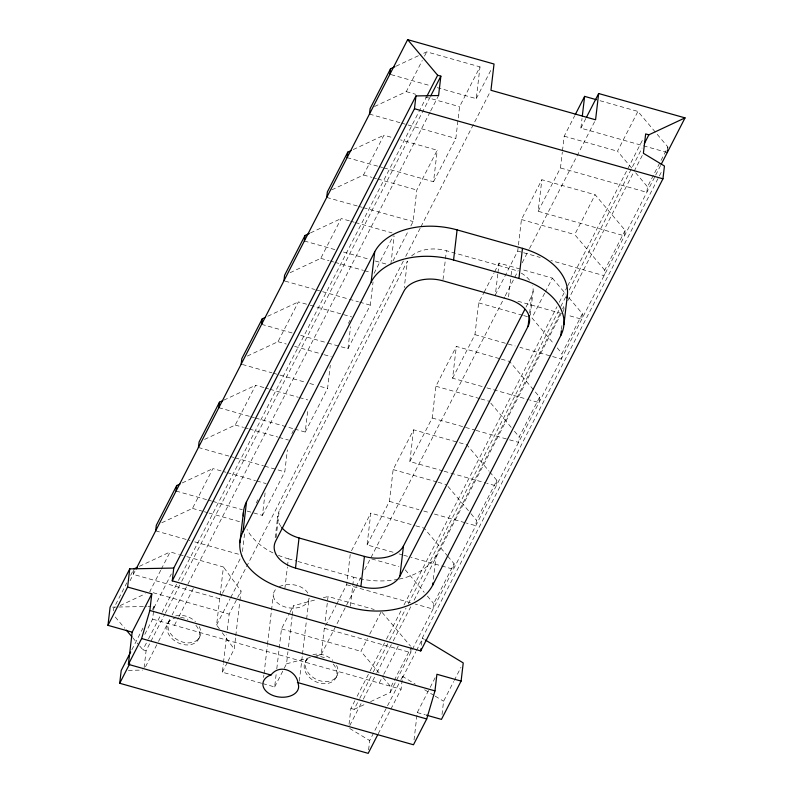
<?xml version="1.0" encoding="UTF-8"?>
<svg xmlns="http://www.w3.org/2000/svg" width="793" height="793" viewBox="0 0 793 793"><rect width="100%" height="100%" fill="white"/><g stroke="black" fill="none" stroke-linecap="round" stroke-linejoin="round"><path stroke-width="0.59" stroke-dasharray="3.96 2.97" d="M113.28 610.888L113.538 608.687L126.791 582.865M133.829 569.989L133.313 574.39L219.691 598.755L221.931 594.393M144.108 667.647L146.1 650.696L164.736 614.377M144.802 634.37L152.603 619.155L153.535 611.254M153.664 610.134L154.11 606.358L147.994 606.476M219.423 628.869L216.608 625.023L219.978 596.306M220.127 595.087L223.428 566.975L184.343 555.952M261.581 683.269L222.347 672.196L223.339 663.731M223.477 662.522L226.748 634.707M227.313 629.87L229.167 614.149L237.077 598.725M242.47 551.531L244.759 531.984M227.997 661.174L234.222 649.051L235.64 636.957M235.779 635.748L239.764 601.887M239.902 600.678L241.042 591.003L223.428 566.975M247.069 511.059L262.453 515.4L265.179 492.175M275.201 537.753L277.748 516.074M276.113 537.446L279.225 510.94L407.384 261.145L404.271 287.641M262.453 515.4L284.796 471.855L287.383 449.849M263.613 677.47L263.9 675.031M264.039 673.812L267.34 645.74M267.479 644.521L273.357 594.482M284.826 588.902L287.373 567.223M287.512 566.024L288.365 558.797A65.611 42.872 6.7 0 1 275.032 553.891M262.77 683.606L274.656 686.956L276.222 673.654M276.787 668.816L281.475 628.908L289.395 613.475M294.57 429.043L305.216 432.046L307.942 408.831M284.271 668.212L286.531 663.81L287.948 651.717M288.523 646.88L292.072 616.647M292.211 615.437L293.351 605.763L316.09 599.677M305.216 432.046L327.559 388.501L330.284 365.286M299.328 681.137L302.341 655.504M302.48 654.284L306.494 620.106M306.643 618.887L309.082 598.14A17.952 11.736 6.7 0 1 285.668 607.131A17.952 11.736 6.7 0 1 276.232 588.882M327.866 343.032L347.978 348.702L350.565 326.706M316.447 655.811L321.234 654.532L324.605 625.816M325.18 620.929L328.054 596.485L374.237 609.51M347.978 348.702L370.321 305.156L373.047 281.931M336.609 604.306L346.66 584.709L350.248 554.158M350.357 606.139L353.747 577.235L297.871 561.474M390.88 264.128L394.18 236.017M393.11 552.245L367.08 544.91L370.807 513.13L414.63 525.491M349.049 724.197L350.902 708.456L354.858 700.754M410.873 225.926L413.113 221.544L416.811 190.023L437.23 150.224L400.524 139.875M367.08 544.91L389.422 501.364L393.15 469.585L413.569 429.786L466.869 444.814L488.974 471.052M383.812 167.878L433.533 181.746L437.23 150.224M368.596 749.861L369.697 740.553L386.974 706.87M442.97 470.903L409.842 461.556L413.569 429.786M370.549 701.656L390.275 692.418L390.929 686.916L411.339 647.118M433.533 181.746L455.846 138.448L459.573 106.678L479.993 66.88L426.703 51.842L420.121 54.925M443.019 279.612L446.419 250.707L511.812 269.144A31.076 20.311 6.7 0 1 518.126 271.464M409.842 461.556L432.185 418.01L435.912 386.231L456.332 346.432L500.155 358.793M378.221 733.793L401.08 689.236L402.586 676.439L415.205 684.072M411.21 648.218L410.695 652.619L324.317 628.254L336.044 605.396M437.211 87.636L476.256 98.649L479.993 66.88M482.184 386.548L452.605 378.211L456.332 346.432M421.4 645.294L422.233 638.137L658.805 177.027M414.035 739.988L417.257 712.57L429.608 688.493M433.335 579.296L436.16 555.199L560.364 313.106M447.787 556.27L454.102 563.764L433.682 603.572L433.037 609.074L415.294 604.068M452.605 378.211L474.938 334.656L478.675 302.886L483.641 293.202M454.102 563.764L453.457 569.275L410.863 557.251M442.018 714.552L443.584 701.22L453.695 681.524M497.806 274.081L495.357 294.857L517.73 251.054L521.437 219.532L541.857 179.733L595.146 194.761L625.152 230.367L624.497 235.868L538.15 211.255L541.857 179.733M497.945 272.861L499.094 263.088L520.416 269.095M489.757 471.984L496.864 480.419L476.444 520.218L475.8 525.719L466.334 523.053M508.551 296.85L510.96 276.38M511.098 275.171L511.812 269.144M496.864 480.419L496.22 485.921L486.753 483.254M529.645 313.047L531.627 296.185A31.076 20.311 6.7 0 0 532.49 285.708M530.279 315.138L533.104 291.051M501.335 359.13L509.621 361.459L539.627 397.065L519.207 436.864L518.563 442.375L509.096 439.699M538.15 211.255L560.463 167.957L562.326 152.068M562.475 150.848L564.2 136.188L574.687 115.748M539.627 397.065L538.982 402.566L529.516 399.9M667.26 152.524L580.882 128.159L582.032 118.385M561.484 329.491L562.059 324.674M563.615 311.431L564.031 307.813M568.968 297.791L582.389 313.721L561.969 353.519L561.325 359.021L519.911 347.344M582.389 313.721L581.745 319.222L567.54 315.217M625.152 230.367L604.732 270.165L604.088 275.677L550.857 260.5M600.014 100.721L637.909 111.416L667.914 147.022L647.494 186.821L646.84 192.322L560.463 167.957M667.518 150.323L667.914 147.022M392.971 260.966L408.078 231.407M130.647 575.341L133.412 569.959M130.002 580.843L135.553 570.028M160.751 570.226L149.718 591.747L229.167 614.149M161.306 569.156L170.138 551.948L178.425 554.287M161.782 522.765L192.481 508.392L212.901 468.594L225.926 472.271M204.544 439.421L235.234 425.048L255.653 385.249L263.95 387.579M247.307 356.067L277.996 341.694L298.416 301.895L309.072 304.899M290.069 272.723L320.759 258.349L341.178 218.541L349.465 220.88M331.732 189.884L363.521 174.995L383.941 135.197L392.228 137.536M374.494 106.53L406.284 91.651L422.282 60.446M424.493 56.144L426.703 51.842M131.807 649.834L142.958 628.096M152.434 609.619L154.11 606.358M153.931 607.874L171.338 573.944M146.1 650.696L142.899 649.794L147.984 639.892M148.539 638.791L161.534 613.475M162.099 612.374L177.91 581.556M178.475 580.456L426.356 97.271M165.301 613.276L181.111 582.458M181.676 581.358L430.133 97.073M145.516 666.764L157.946 642.548M158.511 641.448L171.496 616.131M172.061 615.031L430.113 112.031M430.678 110.931L438.579 95.527M167.858 623.377L168.919 621.296M174.44 625.31L178.375 617.658M178.931 616.558L194.097 587.008M256.258 502.99L257.913 499.759M291.844 433.622L293.499 430.391M348.395 323.375L350.05 320.154M374.048 273.377L393.368 235.729M198.647 638.999L199.717 636.918M222.486 593.303L242.034 555.199M476.256 98.649L491.809 68.347M216.608 625.023L230.158 598.616M230.723 597.516L403.449 260.828M405.709 256.426L420.389 227.819M420.954 226.719L489.816 92.484M237.642 597.615L241.042 591.003M222.347 672.196L227.432 662.284M289.96 612.374L293.351 605.763M274.656 686.956L283.706 669.322M351.497 550.778L370.807 513.13M484.196 292.131L494.128 272.762M494.683 271.692L499.094 263.088M305.176 662.105L306.237 660.024M580.882 128.159L585.878 118.415M321.234 654.532L360.746 577.512M364.701 569.81L504.685 296.939M505.25 295.839L518.235 270.532M522.19 262.83L528.961 249.626M529.526 248.526L595.008 120.893M335.964 677.728L337.035 675.646M525.977 307.188L531.627 296.185M379.084 672.86L360.924 651.311L367.546 638.405M369.756 634.103L381.344 611.512M544.662 293.172L531.964 317.914L554.069 344.152M545.217 292.102L552.384 278.115L521.596 269.432M604.732 270.165L574.727 234.569L595.146 194.761M631.704 168.076L617.489 151.215L637.909 111.416M357.108 696.353L369.538 672.137M370.103 671.037L385.913 640.219M386.478 639.118L401.724 609.401M403.984 605L557.003 306.722M559.263 302.321L567.164 286.907M567.729 285.807L643.401 138.319M350.902 708.456L354.104 709.358L359.189 699.456M359.754 698.355L372.74 673.039M373.305 671.939L389.115 641.121M389.68 640.02L406.056 608.102M408.316 603.701L560.205 307.625M560.77 306.524L565.855 296.622M569.245 290.01L642.082 148.033M562.624 308.705L563.754 306.504M349.753 725.625L362.738 700.308M363.303 699.208L376.298 673.891M376.863 672.791L392.674 641.973M393.239 640.873L410.734 606.754M414.124 600.152L560.938 313.978M567.719 300.775L643.381 153.287M379.242 683.07L383.178 675.418M383.733 674.318L398.334 645.869M390.275 692.418L411.815 650.438M412.37 649.358L655.117 176.185M655.672 175.114L660.638 165.43M387.529 705.78L400.356 680.79M400.911 679.7L402.586 676.439M659.37 175.927L662.195 170.416M402.408 677.956L415.879 651.687M416.444 650.597L422.054 639.654M430.173 687.402L436.348 675.358M454.25 680.434L460.991 667.3M396.004 66.215L419.031 55.441M353.252 149.57L383.941 135.197M310.489 232.914L341.178 218.541M267.727 316.268L298.416 301.895M223.864 400.128L255.653 385.249M182.202 482.967L212.901 468.594M139.439 566.321L170.138 551.948M120.12 605.604L145.327 593.798M354.104 709.358L366.158 703.718M323.266 597.763L328.054 596.485M286.531 663.81L311.659 657.09M112.547 607.121L117.433 607.032M118.653 607.012L146.774 606.496M128.357 670.343L142.631 670.085M347.116 157.638L377.894 166.223M379.084 166.56L382.632 167.541M326.696 197.437L357.474 206.021M358.664 206.358L362.213 207.35M363.392 207.677L413.113 221.544M391.068 74.621L430.113 85.634M406.284 91.651L415.76 94.317M425.226 96.994L459.573 106.678M564.2 136.188L617.489 151.215M369.459 114.093L400.227 122.766M401.407 123.103L455.846 138.448M363.521 174.995L371.808 177.335M372.997 177.672L376.546 178.673M377.736 179L416.811 190.023M521.437 219.532L574.727 234.569M350.655 221.217L354.203 222.218M355.393 222.555L392.099 232.904M304.363 240.993L335.122 249.666M343.409 252.005L368.259 259.014M375.357 261.016L386.003 264.019M517.849 301.201L561.622 313.542M320.759 258.349L329.045 260.689M330.235 261.016L333.784 262.017M334.973 262.354L363.392 270.373M364.582 270.7L370.5 272.376M478.675 302.886L522.498 315.247M523.677 315.574L529.595 317.25M285.123 281.128L314.702 289.465M315.892 289.802L358.486 301.816M359.665 302.153L370.321 305.156M474.938 334.656L515.172 346.006M310.261 305.236L351.715 316.922M261.601 324.337L292.359 333.01M300.646 335.35L326.676 342.695M486.912 387.886L528.326 399.563M277.996 341.694L286.293 344.033M294.58 346.372L322.999 354.392M324.188 354.719L331.296 356.731M435.912 386.231L479.735 398.592M480.915 398.929L489.202 401.268M242.361 364.473L271.94 372.819M273.129 373.146L305.077 382.157M309.805 383.495L315.723 385.16M320.461 386.498L327.559 388.501M432.185 418.01L474.779 430.024M475.959 430.361L507.907 439.372M265.13 387.916L268.688 388.917M269.868 389.254L298.287 397.273M299.476 397.6L307.763 399.94M218.838 407.691L249.607 416.365M250.786 416.702L254.335 417.703M255.515 418.03L293.38 428.716M444.159 471.24L485.574 482.917M235.234 425.048L243.53 427.387M244.71 427.714L248.268 428.716M249.448 429.053L277.867 437.072M279.057 437.409L288.533 440.075M393.15 469.585L436.973 481.946M438.152 482.273L446.449 484.612M198.419 447.49L229.187 456.163M230.367 456.5L233.915 457.502M235.095 457.839L263.494 465.848M264.684 466.175L284.796 471.855M389.422 501.364L419.001 509.701M423.74 511.039L429.647 512.704M434.386 514.042L465.154 522.716M227.105 472.598L255.534 480.617M256.714 480.954L266.19 483.621M415.81 525.828L424.106 528.168L447.004 555.338M176.076 491.036L206.844 499.719M208.024 500.046L211.572 501.047M212.762 501.384L242.341 509.73M399.028 553.92L402.576 554.922M403.756 555.249L409.674 556.924M192.481 508.392L203.137 511.406M204.316 511.733L207.875 512.734M209.055 513.071L241.032 522.091M371.709 558.946L398.948 566.628M288.365 558.797L296.681 561.137M155.656 530.844L189.973 540.519M194.701 541.857L239.674 554.535M346.66 584.709L410.556 602.73M179.605 554.614L183.163 555.615M281.475 628.908L360.924 651.311M152.603 619.155L401.08 689.236M417.257 712.57L425.326 714.85M517.73 251.054L522.468 252.402M523.648 252.739L540.211 257.457M422.233 638.137L424.344 639.406M424.661 689.781L434.128 695.501M435.179 696.135L443.584 701.22M349.683 728.46L369.697 740.553M635.649 172.765L647.494 186.821M552.384 278.115L565.805 294.044M557.231 347.899L561.969 353.519M490.788 403.141L511.316 427.496M514.469 431.243L519.207 436.864M448.025 486.486L470.13 512.724M470.923 513.656L476.444 520.218M405.263 569.84L424.215 592.321M427.368 596.068L433.682 603.572M382.137 612.454L410.556 646.176M383.029 677.549L390.929 686.916M115.263 617.004L124.739 628.244M132.629 637.612L138.953 645.105M139.737 646.047L142.899 649.794M222.248 632.715L234.222 649.051M336.559 665.337A17.268 12.698 27.2 0 1 320.114 680.82A17.268 12.698 27.2 0 1 308.239 657.357M312.898 654.731A17.268 12.698 27.2 0 1 332.802 660.341M333.209 663.999A17.268 12.698 27.2 0 1 331.048 682.357A17.268 12.698 27.2 0 1 307.932 675.834A17.268 12.698 27.2 0 1 310.093 657.476M313.721 656.376A17.268 12.698 27.2 0 1 326.27 658.577M195.891 625.271A17.268 12.698 27.2 0 1 192.877 643.985A17.268 12.698 27.2 0 1 169.355 635.431A17.268 12.698 27.2 0 1 175.441 617.836M180.497 617.46A17.268 12.698 27.2 0 1 187.941 619.363M199.241 626.609A17.268 12.698 27.2 0 1 182.796 642.092A17.268 12.698 27.2 0 1 170.921 618.629M175.58 616.002A17.268 12.698 27.2 0 1 195.484 621.613M279.275 586.741A17.952 11.736 6.7 0 1 308.328 594.036M272.98 552.909A65.611 42.872 6.7 0 1 247.019 529.417M436.16 555.199A65.611 42.872 6.7 0 1 399.196 579.088M398.066 579.316A65.611 42.872 6.7 0 1 353.747 577.235M411.626 255.901A31.076 20.311 6.7 0 1 446.419 250.707M521.288 273.109A31.076 20.311 6.7 0 1 529.803 280.504M281.049 526.621A31.076 20.311 6.7 0 1 279.225 510.94"/><path stroke-width="1.19" d="M107.967 625.34L127.614 587.038L151.81 593.858L132.163 632.16L107.967 625.34L110.098 607.17L129.755 568.868L173.756 568.056L415.968 95.933L438.579 95.527L440.858 76.158L437.657 75.256L407.652 39.65L136.109 568.948M127.614 587.038L129.755 568.868M377.666 734.873L368.19 753.35L119.713 683.269L121.21 670.481L130.686 652.005M425.395 640.05L463.241 662.918L461.1 681.088L436.913 674.268L434.96 690.881L426.723 718.954L413.48 744.766L128.377 664.356L132.163 632.16M155.656 530.844L156.3 525.333L176.72 485.534L180.011 483.998M128.377 664.356L141.62 638.543L149.857 610.471L151.81 593.858M176.076 491.036L176.72 485.534M586.433 117.334L598.656 93.524L685.033 117.879L648.862 134.82L645.661 133.918L643.381 153.287L664.445 166.015L662.948 178.812L420.736 650.934L172.25 580.853L173.756 568.056M198.419 447.49L199.063 441.988L219.483 402.18L222.774 400.643M218.838 407.691L219.483 402.18M241.181 364.136L241.825 358.634L262.245 318.836L265.536 317.299M261.601 324.337L262.245 318.836M239.863 542.67L243.401 512.556M561.345 330.701L560.78 335.518L432.621 585.313A65.611 42.872 6.7 0 1 350.219 607.349L284.826 588.902A65.611 42.872 6.7 0 1 242.995 531.835L246.534 501.721L374.692 251.916A65.611 42.872 6.7 0 1 457.095 229.891L522.488 248.328A65.611 42.872 6.7 0 1 566.975 297.89M283.944 280.791L284.588 275.29L305.008 235.481L309.389 233.429M304.363 240.993L305.008 235.481M326.696 197.437L327.35 191.936L347.77 152.137L351.051 150.591M529.357 315.455L528.088 326.3L399.93 576.095A31.076 20.311 6.7 0 1 360.894 586.533L295.502 568.085L299.04 537.971A31.076 20.311 6.7 0 1 281.684 527.444M347.116 157.638L347.77 152.137M369.459 114.093L370.113 108.591L390.533 68.783L394.914 66.731M389.878 74.284L390.533 68.783M242.995 531.835L371.154 282.03L374.692 251.916M172.25 580.853L414.471 108.73L415.968 95.933M360.894 586.533L364.433 556.418A31.076 20.311 6.7 0 0 403.468 545.98L524.847 309.389M399.93 576.095L403.468 545.98M371.154 282.03A65.611 42.872 6.7 0 1 453.566 260.005L457.095 229.891M420.736 650.934L421.004 648.674M432.621 585.313L432.909 582.905M560.78 335.518A65.611 42.872 6.7 0 0 518.949 278.442L522.488 248.328M582.32 115.937L584.619 96.379L596.455 99.72M563.912 324.684L567.451 294.57M598.656 93.524L595.573 119.793L490.946 90.283L494.029 64.015L407.652 39.65M667.26 152.524L667.518 150.323M119.713 683.269L129.745 663.711M426.921 96.161L437.657 75.256M430.688 95.973L440.858 76.158M575.232 114.668L584.619 96.379M644.342 143.632L648.862 134.82M661.193 164.349L685.033 117.879M461.1 681.088L441.453 719.39L426.475 715.167M270.948 675.021C279.909 663.345 296.978 670.69 298.257 684.151A17.952 11.736 6.7 0 1 275.201 696.234A17.952 11.736 6.7 0 1 268.807 675.844L270.948 675.021L141.62 638.543M133.958 568.888L137.248 567.342M414.471 108.73L662.948 178.812M453.566 260.005L518.949 278.442M299.04 537.971L364.433 556.418M149.857 610.471L434.96 690.881M297.385 682.476L426.723 718.954M126.315 630.118L131.846 636.68M243.322 515.916A65.611 42.872 6.7 0 1 246.534 501.721M295.502 568.085A31.076 20.311 6.7 0 1 275.686 541.054L403.845 291.259A31.076 20.311 6.7 0 1 442.881 280.821L508.273 299.258A31.076 20.311 6.7 0 1 528.088 326.3"/></g></svg>
